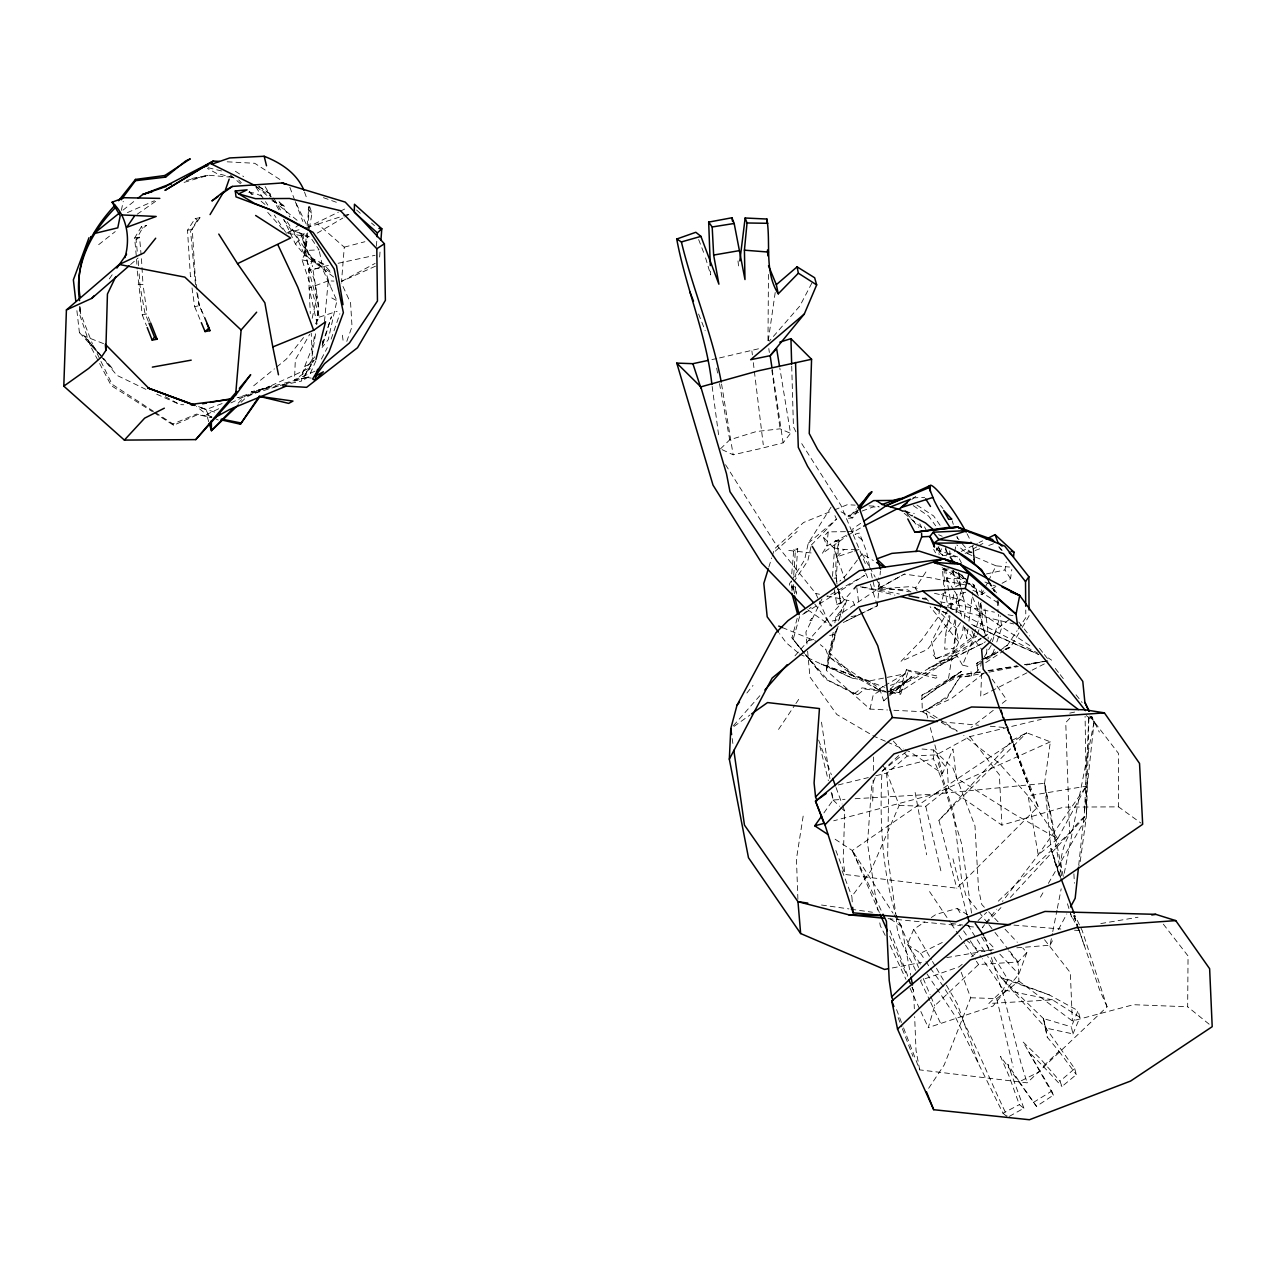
<?xml version="1.0" encoding="UTF-8"?>
<svg xmlns="http://www.w3.org/2000/svg" width="1276" height="1276" viewBox="0 0 1276 1276"><rect width="100%" height="100%" fill="white"/><g stroke="black" fill="none" stroke-linecap="round" stroke-linejoin="round"><path stroke-width="0.75" stroke-dasharray="5 3.75" d="M79.543 306.384L79.495 314.04L90.325 345.828L111.283 385.655L152.434 411.622M767.992 340.692L768.455 273.654M1209.138 1024.197L1187.669 1006.796L1188.052 955.963L1162.899 923.585M793.544 584.615L793.832 592.255M793.72 575.221L795.347 551.184L797.739 548.76L795.57 577.103M971.53 913.074L961.897 844.568L943.187 783.049L933.362 758.678L933.522 749.985L920.251 748.852M934.447 718.563L922.309 711.705L921.894 695.245L958.244 676.711L971.467 675.881L977.847 670.809L976.81 663.376L979.729 660.936M872.72 801.121L873.151 780.019M873.342 770.417L873.613 756.987M898.671 755.583L882.003 771.31C879.531 818.729 881.636 868.238 895.545 913.68M1088.907 717.08L1086.61 815.013L1079.687 865.351M791.981 590.932L791.519 581.457M791.742 573.817L793.784 549.557L797.739 548.76M308.999 206.712L308.314 228.388L304.565 255.025L295.426 244.003L283.926 219.663M842.75 805.81L844.76 811.297L843.181 859.657L844.983 874.459L956.809 888.208L1038.154 806.607L1005.36 722.583M955.74 620.471L954.687 648.24L944.687 649.181L945.309 636.245L949.121 615.351M956.043 612.544L956.713 594.696L954.703 591.474M315.06 371.188L294.501 380.009L295.314 359.912L309.701 334.248M981.643 673.521L980.686 696.505L1030.322 671.08M1084.552 810.882L1088.795 717.064M986.874 649.085L986.364 658.799L993.095 652.802L994.323 649.181M843.292 622.481L877.409 605.733L877.697 600.916M316.209 324.216L319.175 308.601L308.808 270.416L302.284 230.27M376.404 246.268L376.962 238.644M379.642 257.034L380.216 249.49M375.479 266.19L341.537 281.422L344.281 247.161L317.884 224.113L309.605 226.809M860.742 613.9L877.409 605.733L879.403 582.59M880.073 574.87L880.392 571.01M845.446 531.677L828.172 531.869L826.944 546.016L822.207 553.561L846.945 535.984M283.623 219.631L296.766 237.448L304.565 255.025L306.479 233.604M307.165 225.916L308.888 206.664M1061.536 875.687C1057.788 852.575 1068.076 829.145 1086.61 815.013L1086.227 786.191L1028.089 795.873L998.853 762.984L963.731 735.439M315.571 333.802L310.004 368.955L294.501 380.009M316.464 324.248L318.426 303.225L313.784 278.375L304.406 254.642L302.045 259.905L311.28 287.802L319.287 317.15L314.486 325.699M322.732 340.883L322.19 346.705L331.393 316.719L322.19 344.52M324.503 321.52L328.235 280.832L333.945 281.087M282.235 385.177L301.63 381.046C302.221 364.457 314.359 350.9 314.359 333.977M838.97 540.179L836.195 577.964L832.351 578.395L835.126 540.944L838.97 540.179C836.147 554.996 834.233 571.169 837.439 586.131M1078.714 865.256L1094.138 721.562L1091.618 716.33L1099.338 732.121M980.526 603.739L978.852 618.653L975.199 631.237M963.364 625.687L962.184 635.033L953.347 653.184L935.643 658.783L931.528 641.637L948.499 609.067M964.289 618.206L965.709 606.977L960.987 587.901L951.944 570.643M967.99 628.893L966.761 638.542L964.146 627.106M968.978 621.157L972.663 592.208M1002.043 583.307L1010.56 578.682L1011.804 569.527M981.451 661.239L980.797 665.913L977.847 670.809L976.81 663.376L997.034 651.111M1060.515 878.143L1050.961 848.652L1044.565 783.32L1050.339 741.819L1026.686 732.759L1012.41 740.208L938.913 820.356L956.809 888.208M768.248 340.74L775.218 292.411M803.162 816.098L796.447 858.908L797.915 899.74M1010.56 578.682L1004.978 569.925L1006.238 562.11M950.03 616.053L949.025 621.843L927.461 649.468L901.015 661.367L921.511 640.281L938.131 617.153L939.933 609.513M951.354 608.333L954.336 590.979M833.18 632.338L826.481 670.49L869.993 709.089L887.442 709.966M834.839 622.8L835.844 617.074L841.745 609.593L846.77 600.103L841.219 616.962M304.565 255.025L307.947 236.044M309.286 228.548L311.966 213.555L309.653 206.505M950.492 607.743L951.194 603.947L949.073 592.255M1016.828 947.813L1050.068 945.213L1052.381 933.538M1052.764 931.608L1056.975 910.203M1057.357 908.257L1061.185 888.814M1064.248 873.247L1094.138 721.562L1090.422 716.873M954.911 619.769L954.129 623.454L945.309 636.245M956.442 612.368L960.7 592.048M121.348 210.381L123.246 201.337M954.655 551.774L955.836 546.096M312.173 318.298L317.118 295.203L312.253 265.456M965.868 581.154L973.285 587.311L973.811 584.839L970.573 582.558M831.059 507.13L808.234 543.257L804.582 559.989L792.38 579.24M287.228 221.737L309.781 256.093L321.871 267.418L336.912 300.737L328.251 339.655L322.126 347.455M810.93 546.814L807.804 560.834L793.943 581.617M869.993 709.089L873.278 694.75L880.233 690.779L828.268 656.311L825.636 649.005L820.308 644.651M940.38 607.599L943.969 592.319M836.976 628.621L826.481 670.49L828.268 656.311L836.354 628.286M839.369 619.115L841.745 609.593L838.507 620.806M834.281 589.608L836.833 604.569L840.661 603.596L840.964 602.447L838.396 589.273M804.295 653.28L791.949 637.761L797.452 617.345M799.589 616.595L793.146 639.499L804.47 653.121M974.673 633.04L971.53 643.822L962.471 665.147L971.578 667.252M1026.909 952.438L1018.806 974.21L992.935 1006.11L928.29 1027.595L934.734 1005.711L978.58 964.528L1018.088 961.96L1026.909 952.438L1022.81 948.084M992.409 641.668L998.853 620.248L998.342 614.378M768.854 567.054L771.661 557.979M772.219 556.161L774.468 548.903L803.561 522.506L832.67 510.655M835.844 617.074L877.553 589.097L879.244 583.786L878.335 577.916M906.359 669.788L899.086 692.485L900.681 694.128L908.321 670.985L906.359 669.788L938.466 676.248L935.802 678.21L908.321 670.985M838.125 626.341L828.268 656.311L853.788 676.184L880.233 690.779M963.635 592.415L961.211 599.752L946.632 605.893M331.138 339.113L339.879 313.705M996.811 641.924L1001.788 627.441L1000.193 615.893M346.785 341.362L352.016 326.608L350.581 302.954L341.33 282.905M977.272 634.475L982.44 620.008L981.403 604.649M961.195 972.248L970.685 997.768L944.208 1064.918L928.497 1088.54M875.192 777.483L871.572 786.558L867.505 843.356L877.537 910.091M920.475 964.098L907.427 944.559L913.68 929.327L924.877 921.83M1049.351 994.929L1001.261 977.863L1043.401 1018.535L1045.586 1028.009L1072.972 1033.927L1071.346 1026.845L1078.013 1010.672L1049.351 994.929L1007.785 979.298L1001.261 977.863L987.656 956.378M1072.972 1033.927L1079.911 1017.339L1078.013 1010.672M905.051 749.746L910.41 752.058L942.47 773.639L952.965 748.98L956.362 777.929L1013.208 813.546L1057.708 838.683L1086.227 786.191L1038.233 854.888L1002.489 901.43M799.558 654.03L821.122 664.014L869.339 680.953L879.595 688.641L883.71 700.859L885.161 697.494M1033.56 721.1L969.872 736.603L936.297 754.898L907.252 756.094L887.075 772.985L899.149 805.443L870.822 870.934L851.858 896.39L852.256 901.861M315.89 360.853L308.792 376.787L301.63 381.046M821.967 598.954L805.906 632.035L807.134 645.704M972.902 590.278L981.563 594.425L984.131 589.384M984.976 587.694L987.544 582.654M988.39 580.979L996.077 565.858L1009.523 567.054M321.377 359.082L327.342 347.646M811.871 283.049L799.845 305.985L769.253 341.202M1050.068 945.213L1053.801 938.259M1058.442 929.566L1066.8 913.919M137.234 251.197L136.085 239.713L142.29 228.468L146.612 225.453L141.62 226.331L134.65 238.006L136.404 257.337M1040.418 897.156L1044.39 890.281M1048.378 883.391L1087.184 816.289M311.232 378.127L303.832 376.93L313.944 360.055M989.107 642.865L997.561 628.51L1010.927 618.158M1005.073 649.612L1010.48 647.283L1021.247 629.1M1022.22 627.441L1029.078 615.861L1029.046 611.954M984.099 657.284L991.34 645.225M195.499 284.755L190.587 231.307L197.381 220.046L199.965 217.702L195.1 218.547L187.508 230.222L190.443 276.701L195.196 276.35L197.126 290.019M303.832 376.93L314.151 360.151M791.359 580.851L789.318 584.057L790.338 587.757M199.965 217.702L190.587 231.307M925.913 571.951L915.211 588.252L918.927 592.861M999.491 650.792L1007.29 645.401L1017.1 630.695M1018.184 629.068L1025.808 617.616L1025.745 610.04M778.535 729.425L794.82 705.134M795.905 703.507L800.259 697.031M960.525 622.624L956.506 628.637L948.275 679.948L921.416 699.423L961.546 671.32L921.894 695.245M857.982 509.858L852.464 517.944L845.366 518.487M109.321 278.886L112.559 274.244M823.913 812.892L833.084 799.988L831.633 790.259M858.142 510.256L852.464 517.944L839.752 511.102M857.376 560.005L845.494 575.747L839.815 581.106M858.557 558.425L862.129 553.704L873.342 560.563M984.609 924.701L982.233 927.812L984.897 924.925M985.806 923.154L996.524 909.198M722.056 449.63L733.158 454.798L759.762 448.753L783.129 442.836L790.53 433.314L779.795 367.935M302.524 372.401L314.773 356.801M303.529 337.566L286.303 359.178L275.919 367.647M746.859 693.043L753 685.451M956.41 654.54L928.545 668.193L952.63 659.118L956.41 654.54L962.471 665.147M295.426 244.003L305.969 231.227M733.397 725.725L760.927 694.479M794.996 655.784L852.671 590.325M850.167 515.871L856.515 508.805M986.236 923.473L1000.958 907.571M1010.337 897.443L1086.61 815.013L1085.094 716.251M948.722 590.31L946.617 578.618L955.963 568.729M1069.814 718.276L1065.747 722.551L1069.607 832.797L996.636 902.754M890.058 689.566L905.083 673.792L869.339 680.953L852.288 678.178L821.122 664.014L884.81 687.285M846.148 535.442L826.944 546.016L823.227 537.021L828.172 531.869M238.118 403.232L244.769 396.31L270.049 386.181L238.452 397.538M811.313 545.059L836.498 519.173L833.387 512.282M902.323 689.152L899.086 692.485L889.276 692.437M854.25 551.041L859.498 549.286L844.058 549.446L836.753 556.878L845.462 580.692M938.913 820.356L1026.686 732.759L934.303 794.15L852.272 850.518L832.702 837.63M90.325 345.828L92.398 343.786L80.34 312.764L80.244 306.846M720.462 448.897L729.744 439.805L756.317 431.543L780.083 428.816L790.53 433.314M890.345 688.928L895.88 690.571L911.766 676.424L895.88 690.571L889.532 694.272M241.068 402.307L246.699 396.9L308.776 368.397M978.038 920.602L986.619 912.356M938.977 546.862L936.217 549.493L939.248 554.597M1009.364 1116.341L1023.878 1108.222L1019.317 1104.649L1009.348 1076.8L1000.496 1056.337L1036.463 1106.34L1053.37 1095.175L1028.536 1051.647L1043.21 1066.305L1059 1051.28L1047.261 1037.213L1043.401 1018.535L1071.346 1026.845M903.567 1027.866L919.693 1069.878L1027.148 1082.83L1107.074 1006.796L1082.287 930.81L1074.87 915.37M775.25 551.2L797.149 531.454M981.26 602.798L980.191 603.771L982.137 613.868M130.567 264.563L138.031 258.055M802.764 614.506L811.137 607.216M883.71 700.859L888.144 696.999M889.611 695.707L911.766 676.424L889.436 694.016M1074.711 1068.618L1076.306 1074.615L1061.967 1086.514L1059.973 1081.203L1074.711 1068.618L1046.176 1028.504L1001.261 977.863M808.234 543.257L836.498 519.173M253.685 385.783L274.436 368.844M299.764 223.986L292.076 230.19L286.223 233.093L274.292 215.006M882.003 771.31L908.321 750.033M962.216 964.305L959.153 966.793L920.538 980.335M971.371 956.888L979.011 950.7L994.148 950.014M122.99 210.157L135.192 200.412M817.9 670.107L805.539 654.7L825.237 679.023L854.346 693.681L857.616 694.766L864.761 689.008L900.681 694.128M899.149 805.443L925.754 806.288L948.467 788.121L947.414 769.141L936.297 754.898M98.667 244.657L115.239 231.578M970.685 997.768L996.684 998.598L1018.918 981.116L1018.057 962.886L1008.582 950.923M993.254 710.349L971.004 727.511M1002.25 703.347L1006.748 699.854L992.234 679.215M854.346 693.681L861.986 687.876L899.086 692.485L981.451 638.494M953.347 653.184L976.618 636.293L974.003 635.895L953.874 651.191L935.643 658.783M911.766 499.474L916.343 495.997M136.085 239.713L139.531 237.208L141.11 254.785M976.762 665.737L983.158 661.112M983.637 673.457L951.29 698.674L922.309 711.705L889.372 710.062M848.492 534.883L863.692 526.127M733.971 726.427L749.953 715.054M137.17 214.24L156.581 200.651M860.726 523.32L852.751 528.838L853.118 531.598L847.886 534.469M986.986 659.421L997.928 651.876M931.289 917.556L936.09 914.334L957.303 908.432L968.037 915.052M985.71 662.659L1003.749 650.744M1005.376 649.659L1010.48 647.283M983.094 637.426L988.039 634.188A39.125 2.648 80.5 0 0 984.466 606.148M961.546 671.32L948.275 679.948L960.94 675.004L980.239 671.846M927.748 718.053L925.722 710.381L946.967 696.664L959.759 677.747L987.114 672.516M804.438 613.453L864.57 575.428L826.976 596.594M1033.464 1102.4L1051.743 1091.076L1022.985 1041.902L1040.658 1059.048L1059.973 1081.203M857.584 510.352L847.966 516.19L873.231 506.955L879.116 507.066M317.214 233.141L342.861 218.052M344.584 217.048L351.41 213.028M882.992 686.648L879.595 688.641L885.767 691.672M884.683 685.659L905.083 673.792M887.314 692.437L981.212 638.128M982.919 637.139L988.039 634.188L988.214 638.909M965.135 553.433L976.858 546.83M978.533 545.889L985.247 542.109M911.048 592.064L907.73 589.847L877.553 589.097L904.349 574.088L930.395 577.741L966.044 585.078M1003.877 647.315L1007.29 645.401M876.118 578.778L880.775 587.135L904.349 574.088M941.608 594.504L946.824 591.633M955.501 586.848L964.193 582.063M922.309 711.705L946.904 698.179L960.94 675.004L981.148 672.069M981.563 594.425L984.976 592.574M991.803 588.874L995.216 587.008M341.537 281.422L375.144 263.398M926.982 973.875L954.145 1014.58L1003.016 1113.246L1019.317 1104.649M890.823 690.619L985.407 641.796M836.833 604.569L840.964 602.447L837.822 587.949M1032.093 670.171L1048.059 661.989M1023.878 1108.222L1007.801 1064.216L1019.333 1081.745L1039.717 1071.569M961.243 551.423L977.272 543.48M979.043 542.603L982.6 540.833M907.427 944.559L920.586 953.252L943.538 941.863M306.304 227.878L338.411 212.119M340.182 211.242L347.327 207.749M859.067 614.713L845.286 621.476M962.614 653.2L985.519 642.179M218.722 408.751L206.568 414.556L196.408 406.31M230.876 402.945L244.769 396.31L284.309 384.251M304.804 366.419L312.636 362.687L311.232 333.211M981.659 659.676L997.864 652.355M1005.057 649.117L1008.662 647.49M1050.339 741.819L934.303 794.15L833.722 820.787M154.061 412.674L173.584 425.275L197.844 414.588L211.385 417.651M127.409 212.629L154.412 200.763M983.461 658.894L997.864 652.706M155.194 412.435L172.898 423.935L196.568 414.078L211.816 417.14M834.488 509.906L847.232 504.722L855.159 505.136M328.235 280.832L309.095 288.009L310.307 313.561M222.104 403.567L205.867 409.612L198.418 406.821M979.745 548.792L967.096 553.449L963.284 552.875M988.772 545.474L995.998 542.81M890.393 685.387L907.156 679.693M852.496 551.615L836.753 556.878L833.691 547.93L823.227 537.021M319.287 317.15L337.119 311.312M317.884 224.113L341.553 216.473M343.372 215.883L350.661 213.523M719.536 357.934L759.332 348.603M286.191 383.677L308.792 376.787L281.916 383.789M184.095 182.372L208.546 175.227L234.991 177.508M948.467 788.121L1001.915 825.141L1063.865 807.118L1118.542 806.863L1141.063 823.148M328.411 265.392L308.808 270.416L309.095 288.009L317.134 323.976M965.709 592.239L956.713 594.696L961.96 617.568M1018.918 981.116L1072.366 1020.96L1133.471 1004.706L1187.669 1006.796M344.281 247.161L364.888 241.722M280.002 384.283L251.213 391.796L280.305 385.591M286.223 233.093L298.999 229.776M883.088 765.967L886.262 770.433L933.362 758.678M808.825 640.632L816.401 638.782M829.655 635.544L835.333 634.14M838.3 784.931L868.318 777.578M875.815 775.744L887.075 772.985M186.296 180.49L208.546 175.227L188.736 179.087M725.534 464.719L774.42 542.172L815.763 593.468L828.443 621.89L839.752 619.307M851.044 616.723L858.588 615.016M1100.805 923.569L1138.017 917.237M1037.372 720.254L1041.184 719.425M1069.751 713.14L1077.375 711.466M338.124 263.287L375.016 255.312M711.928 359.577L717.638 358.349M986.396 573.945L1004.978 569.925M137.282 271.022L142.242 314.917L147.075 313.864L150.664 322.924M192.022 287.929L194.638 306.639L199.343 305.65L203.857 316.384M989.075 672.149L1018.376 666.535M1026.207 665.035L1047.692 660.92M892.307 967.958L921.447 962.423M946.696 957.622L993.35 949.631M237.113 397.665L244.769 396.31M950.556 556.24L958.435 557.197L936.217 549.493L942.677 555.267L952.008 553.625M988.581 670.953L1017.227 666.056M1024.867 664.748L1047.787 660.824L1024.596 664.589M952.63 659.118L938.897 661.367L931.879 653.424M987.943 670.586L1016.876 665.849M134.65 238.006L139.531 237.208M187.508 230.222L192.277 229.473L195.196 276.35M791.343 587.167L795.283 586.721L796.559 594.09M1063.291 876.373L1044.565 783.32L934.303 794.15L854.92 798.728M138.095 284.739L142.992 284.341L147.075 313.864M943.746 585.11L942.454 569.399L949.089 568.889M877.553 589.097L910.809 586.577L918.098 588.635M831.202 792.252L833.084 799.988L844.999 799.302M1079.911 1017.339L1052.54 999.858L988.836 1003.494L1003.255 989.793L1007.785 979.298L993.143 955.628M912.898 497.927L924.701 497.321M309.334 250.287L319.064 249.841L310.371 237.176L292.076 230.19L302.061 233.763M945.675 568.745L946.617 578.618L965.932 578.379M847.36 531.645L853.118 531.598M156.693 394.188L179.964 404.62L183.712 404.747M227.208 161.813L254.706 163.28L280.959 180.171M869.02 505.87L878.925 506.397M811.137 552.939L787.946 550.355M1013.942 925.116L1060.819 929.024M1074.472 930.156L1082.287 930.81M248.756 192.517L254.642 193.043L261.564 196.121M941.321 721.865L978.517 725.199M990.256 726.251L1007.865 727.83M888.064 918.64L960.653 925.706M968.5 926.472L978.309 927.429M936.377 547.93L942.677 555.267L948.594 556.001M821.505 905.019L848.939 908.911M850.901 909.198L872.465 912.244M950.859 923.361L962.63 925.036M964.592 925.307L972.424 926.424M833.691 547.93L844.058 549.446M880.775 587.135L909.054 591.793M288.073 233.412L308.521 236.857M302.045 259.905L322.908 263.622L332.127 273.271M942.454 569.399L953.14 571.409M862.432 586.976L899.325 594.01M940.109 601.778L994.482 612.161M1008.072 614.745L1013.91 615.861M1052.54 999.858L1003.255 989.793L982.313 958.691M905.051 511.501L914.302 513.43M815.763 593.468L819.511 594.265M826.976 595.876L853.118 601.49L855.159 606.563M233.779 177.587L216.681 173.44L207.43 168.448M860.439 586.785L894.907 595.142M950.46 608.62L1013.654 623.932M208.195 167.714L221.609 170.984M934.479 593.292L961.211 599.752L1031.885 646.996M214.591 412.116L198.928 406.932M323.402 197.652L338.379 202.996M835.126 540.944L838.125 542.029M984.913 582.047L995.902 586.274M103.547 343.627L84.248 336.066L79.399 332.558L76.496 307.165M841.155 671.128L853.788 676.184L825.636 649.005M782.411 627.585L816.305 641.381M198.593 406.613L205.867 409.612L209.758 417.571M996.077 565.858L967.096 553.449L956.872 544.98M885.369 741.228L874.634 736.587L836.865 714.528L809.941 676.982L807.309 647.666M887.155 742.01L903.248 748.964M938.642 534.74L942.167 536.287M934.207 607.535L948.387 614.538M973.732 625.75L1038.919 654.572L970.653 623.98M271.932 200.731L285.76 206.887L277.61 201.241M934.67 607.902L947.255 613.533M145.942 389.387L116.882 375.335L84.248 336.066L102.495 357.105M211.912 417.061L206.568 414.556L208.738 421.734M213.698 417.906L219.041 420.394M832.096 668.48L852.288 678.178M333.674 277.051L304.406 254.642L322.908 263.622L330.293 285.824M857.616 694.766L827.789 680.044L805.73 654.636M948.818 607.376L1037.42 652.897M912.563 516.094L906.072 512.665L918.704 527.355M165.274 396.661L179.964 404.62M331.76 297.93L336.912 300.737M941.385 722.487L957 731.292M942.071 567.581L999.236 603.596M235.406 171.287L243.652 176.598M258.502 186.152L271.708 194.654M916.95 505.105L933.633 515.951L941.13 526.813M153.583 411.398L112.065 384.251L92.398 343.786M890.265 918.975L901.574 926.328L910.681 975.215M925.722 710.381L937.318 717.973M938.977 719.058L957.223 730.989M259.188 186.886L273.654 196.36M903.567 510.623L911.622 515.919M195.1 218.547L197.381 220.046M904.764 510.24L912.5 515.408M1048.314 657.969L1051.599 660.17M304.406 254.642L332.095 273.511M913.249 505.615L928.721 516.19L935.659 525.808M254.785 185.419L271.086 196.711M807.724 609.753L831.505 626.341M955.947 572.27L968.947 581.409M862.305 540.115L855.111 534.181L859.258 533.081L860.295 535.346L866.563 551.631L869.578 566.432M1086.275 715.565L1094.138 721.562M261.117 201.273L267.115 206.17M904.158 513.223L921.814 527.785M256.301 186.663L271.453 199.152M272.968 200.412L298.728 221.641M952.534 570.053L964.385 579.91M966.107 939.87L979.011 950.7M798.09 652.77L786.271 642.801L779.54 633.63M1003.016 1113.246L1007.753 1117.25M230.27 174.908L240.494 183.776M249.251 191.352L253.621 195.148M356.546 209.998L361.028 213.905M371.476 223.013L374.474 225.613M933.522 749.985L952.997 768.152L974.992 826.003L978.533 888.941L981.834 904.572L987.289 910.378M924.972 597.646L929.151 601.682M934.734 607.057L937.525 609.737M833.084 799.988L839.576 806.273M840.868 807.517L844.76 811.297M935.148 607.743L956.506 628.637L958.611 641.94L930.092 606.658M959.839 573.753L967.91 581.888M969.25 583.244L973.285 587.311M793.784 549.557L795.347 551.184M983.525 936.935L994.387 948.403M999.81 954.129L1018.806 974.21M988.661 911.83L998.231 921.99M1005.057 929.231L1017.355 942.294M1043.21 1066.305L1061.967 1086.514M893.328 741.069L903.456 751.995M904.716 753.366L907.252 756.094M79.399 332.558L112.91 369.131L103.787 358.604M998.853 546.638L1002.761 550.977M238.692 179.916L241.339 182.867M249.251 191.735L251.898 194.686M267.737 212.406L284.899 231.61M308.202 209.312L311.966 213.555M814.71 603.979L831.888 625.862M828.443 621.89L830.772 624.666M940.492 505.471L942.964 508.486M998.996 547.308L1001.469 550.339M791.949 637.761L804.311 653.168M1018.774 622.05L1029.748 635.974M1039.493 648.352L1043.146 652.993M1044.358 654.54L1048.011 659.182M1055.332 668.465L1058.984 673.106M1060.197 674.653L1063.849 679.295M1076.035 694.766L1082.128 702.502M964.512 627.409L981.403 648.99M1044.534 939.71L1070.325 972.647L1072.366 1020.96M987.672 923.138L965.773 895.178L961.402 877.952L953.794 813.881L937.477 760.608M988.884 924.685L993.749 930.906M994.977 932.453L1008.359 949.535M1009.571 951.098L1018.088 961.96M969.872 736.603L999.363 774.771L1001.915 825.141M1089.768 716.011L1118.462 753.398L1118.542 806.863M1059 1051.28L1076.306 1074.615M279.045 201.56L289.907 217M1019.333 1081.745L1036.463 1106.34M963.587 930.874L969.09 939.056M970.191 940.683L981.212 957.064M929.55 891.589L950.253 922.388M951.338 924.015L957.877 933.729M958.978 935.356L964.417 943.458M965.517 945.069L975.311 959.664M976.411 961.291L978.58 964.528M989.187 581.76L996.492 592.814M255.854 187.062L267.785 205.149M961.737 574.694L964.879 579.495M920.586 953.252L924.893 959.903M925.977 961.562L929.215 966.554M930.284 968.213C964.576 1012.586 982.616 1065.651 1006.971 1115.495M879.355 912.484L852.272 850.518L892.993 913.137M894.061 914.796L901.574 926.328M801.727 443.633L840.98 505.424L865.367 563.785M957.303 908.432L961.498 915.052M967.782 924.972L986.619 954.719M946.617 578.618L953.682 589.863M981.643 937.031L992.09 953.938M988.709 582.063L994.61 591.777M988.453 581.362L994.514 591.554M837.63 588.874L843.723 599.066M265.137 186.615L270.959 196.408M271.916 198.035L279.683 211.082M913.68 929.327L931.512 959.775M932.501 961.466L935.483 966.538M936.472 968.229L945.388 983.461M946.377 985.152L957.271 1003.765L978.708 1064.28M273.638 198.035L281.406 211.577M862.129 553.704L868.653 565.412M869.578 567.07L875.177 577.103M933.665 549.446L935.547 552.843M945.277 548.712L948.802 555.251M938.163 546.766L942.677 555.267M919.773 523.782L921.607 527.243M959.313 558.888L962.806 565.619M938.514 547.452L941.257 552.731L941.257 548.76M924.494 526.828L928.099 533.799M172.898 423.935L173.584 425.275M885.225 935.404L880.28 925.69L879.244 919.837M1038.154 806.607L1031.311 792.875L1003.973 719.042L1031.311 792.875L1004.802 722.95M795.921 431.814L793.433 426.758L791.71 366.053M296.319 203.793L307.452 226.618M852.272 850.518L882.147 912.436M1000.113 709.966L1004.515 720.828M915.546 970.382C908.065 953.379 895.943 938.658 896.534 919.167M920.586 981.021L929.805 1000.559M930.651 1002.33L940.731 1023.623M896.31 915.339L918.608 967.559M890.169 945.293L905.912 979.282M910.059 988.23L919.996 1009.699M920.825 1011.485L928.29 1027.595M1107.074 1006.796L1099.258 988.948L1077.965 927.046M889.707 936.169L907.22 976.268M912.005 987.209L913.6 990.846L914.334 1008.726M865.686 573.131L868.063 578.618M923.218 978.469L930.124 994.817M930.89 996.62L934.734 1005.711M196.855 292.427L198.897 303.943L203.953 315.954M194.638 306.639L200.603 320.898M972.551 596.993L978.421 611.108L985.614 635.655M978.277 595.621L973.811 584.839L976.826 592.176M971.945 630.87L974.003 635.895M999.682 709.265L1012.41 740.208L1015.17 750.719M1051.743 1091.076L1053.37 1095.175M148.319 321.472L144.874 312.795L140.041 285.888L138.909 270.432M698.594 314.024L705.134 330.564M142.242 314.917L146.501 325.715M889.994 930.427L907.874 976.204M912.165 987.193L913.6 990.846L912.866 986.938M698.642 239.569L703.602 252.345M896.565 1009.603L902.866 1026.048M842.064 870.758L851.858 896.39M898.129 1017.61L901.669 1026.861M902.371 1028.727L912.978 1056.496M1002.011 715.581L1004.1 721.1M835.876 850.486L844.983 874.459M289.843 187.269L294.628 199.869M295.314 201.672L302.843 221.498M1054.486 861.236L1059.814 875.368M1000.926 709.217L1012.41 740.208M818.618 740.032L831.362 774.755M836.051 787.547L842.08 803.992M1003.303 717.176L1000.623 709.759L1003.303 717.271M304.501 192.038L307.117 199.295M1073.882 915.69L1077.231 925.084M1077.901 926.95L1079.911 932.597L1070.341 913.281M1074.073 915.977L1077.311 925.212M1074.089 916.2L1084.472 945.899M1060.611 876.628L1050.961 848.652L1059.511 877.17M1074.121 915.801L1078.619 928.864M870.439 584.089L877.409 605.733M984.689 936.807L988.948 950.03M991.372 957.59L1003.542 995.392L1021.167 1063.769L1027.148 1082.83M952.215 520.831L953.316 524.34M966.921 914.557L952.789 858.094M141.62 226.331L142.29 228.468M1067.486 903.775L1069.766 911.383M705.58 257.896L710.668 274.946L710.525 271.198M1043.401 1018.535L1046.176 1028.504M930.284 727.639L934.351 742.967M934.861 744.881L942.47 773.639M198.897 303.943L199.343 305.65L197.413 291.965M791.806 584.807L793.64 592.287M819.846 745.934L828.363 780.673M1070.564 913.313L1071.473 917.077L1070.692 913.201M996.684 998.598L1013.144 1067.071M874.235 586.529L870.79 571.887M925.754 806.288L941.417 873.103M794.645 593.818L793.481 588.38L795.283 586.721L796.272 594.472M319.447 251.707L322.589 266.652M944.479 588.794L948.132 607.216M836.928 581.728L836.195 577.964L836.833 581.633M919.693 1069.878L916.024 1050.435L914.653 1016.669M915.147 792.444L926.615 854.76M1045.586 1028.009L1047.261 1037.213M716.681 368.126L717.734 373.932M719.505 383.613L729.744 439.805M1044.565 783.32L1060.643 871.923M838.109 588.954L840.661 603.596M721.562 384.012L733.158 454.798M772.187 369.243L783.129 442.836M821.489 722.184L829.894 778.583M732.169 738.533L733.014 744.434M896.246 917.205L887.681 856.084L888.543 796.001L886.262 770.433M768.806 348.539L769.348 352.463M771.836 370.088L780.083 428.816M998.087 600.486L999.14 608.189M712.152 386.421L718.898 437.19M958.483 572.398L960.445 587.295M342.399 335.237L343.404 342.941M957.191 536.67L957.431 538.52M856.85 587.773L858.955 605.015M751.899 350.948L752.377 354.856M753.318 362.671L763.271 444.766M971.02 671.67L971.467 675.881M974.609 564.327L972.647 546.256L973.859 552.061A40.178 5.87 57.2 0 1 961.163 542.46M738.006 260.926L738.82 268.646M997.162 600.661L998.183 612.416M945.819 547.085L946.457 554.853M959.217 573.371L960.254 586.45M138.207 260.767L138.765 268.502M949.743 550.929L950.03 554.9M974.338 560.451L973.54 548.855L974.019 560.531M953.443 570.5L954.544 587.183M141.461 258.693L142.992 284.341M136.58 259.267L137.154 269.061M1073.898 873.805L1074.392 883.215M973.7 550.45L974.178 564.391M80.26 306.942L80.34 312.764M944.16 568.107L944.368 586.689M958.978 539.716A40.178 5.87 57.2 0 1 956.697 536.749M967.033 533.767A40.178 5.87 57.2 0 1 971.754 543.672M984.498 632.609A39.125 2.648 80.5 0 1 978.245 601.076M977.129 593.994A39.125 2.648 80.5 0 1 976.028 586.274M981.579 589.799A39.125 2.648 80.5 0 1 983.014 597.535M312.556 259.028L308.808 270.416L321.871 267.418L309.781 256.093L301.04 234.337L305.251 247.783L312.556 259.028M811.759 618.493L809.893 620.726L813.45 619.961L811.759 618.493M1057.708 838.683L1038.233 854.888L1028.089 795.873L1057.708 838.683"/><path stroke-width="1.5" d="M124.92 257.624C130.503 238.756 127.201 216.218 112.113 202.214L124.011 197.716L159.819 198.386M79.575 300.642C73.928 264.929 91.075 232.567 115.271 207.733M221.051 419.836L240.414 424.206L259.251 396.342L292.97 401.079L288.679 403.391L259.251 396.342M239.314 388.382L250.686 374.681L235.613 395.129L195.754 439.614L124.378 440.092L63.8 386.149L88.682 368.413L101.57 356.865L105.844 350.453L107.439 294.022L115.765 276.685M779.78 342.159L790.945 338.65L811.568 359.274L809.239 433.521L817.629 449.391L858.541 505.838L880.568 569.08M63.8 386.149L66.416 309.924L119.242 264.483L143.997 252.855L155.704 238.213M135.431 180.698L135.495 179.422L164.843 175.514L190.268 158.846L185.738 160.936L165.609 177.125L135.431 180.698L121.204 199.79M888.431 968.691L884.539 969.441L800.642 933.538L748.486 857.743L729.33 759.156L730.765 728.692L737.018 705.197L775.872 632.864L788.058 620.599L859.466 570.643L943.682 558.824L960.477 564.295L1019.699 595.445L1082.782 681.384L1084.887 702.422L1089.05 711.21M377.09 236.73L377.377 232.934L381.795 228.755L354.457 204.24L354.297 212.342L377.377 232.934M380.934 240.063L381.795 228.755L378.908 228.388M235.613 395.129L241.116 329.99L256.667 312.189M710.301 265.583L708.674 222.104L731.945 217.765L734.178 223.475L744.977 279.54L744.418 250.176L747.034 222.981L745.152 218.005L766.892 219.041C771.007 243.7 764.021 271.613 778.264 293.815L798.361 273.192L797.085 266.844L776.334 284.692L778.264 293.815M986.173 539.078L995.073 534.66L1014.005 552.173L1013.559 556.719L1009.268 552.747M235.278 191.001L238.692 193.872L247.081 189.821L235.278 191.001L236.012 196.855L269.826 209.535L309.398 230.653L334.184 269.029L343.372 312.684L329.128 351.57L312.636 378.988L314.869 380.296L317.612 369.306M1078.507 867.202L1075.174 898.272L1070.516 906.965M745.152 218.005L739.825 260.894M1002.027 586.928L1019.699 595.445L1016.047 614.187L1017.482 624.857L1085.477 710.636M1017.482 624.857L965.262 588.475L968.883 573.753L960.477 564.295L919.087 551.072L891.86 553.385L876.66 558.936L885.002 566.767M315.954 359.353L325.571 321.807L313.641 330.309L272.809 346.944L278.471 374.777M768.296 568.873L763.814 583.387L767.195 616.834L778.424 632.114M930.395 491.515L930.06 485.598L886.246 505.631L863.916 521.102M229.186 179.166L225.23 190.459L232.328 186.424L282.235 182.962L345.238 202.102L384.395 243.748L385.384 300.323L357.519 347.726L306.607 387.33L282.762 385.91M114.952 205.261C91.904 230.079 74.008 261.979 80.101 296.973M89.001 237.719L73.37 279.843L75.826 301.311M916.056 551.631L921.719 536.797L921.591 533.464M804.295 314.04L750.671 359.704L770.162 355.685L804.295 314.04L816.672 284.899L814.646 277.753L797.085 266.844M729.33 759.156L772.171 678.019L859.035 606.898L922.612 591.027L965.262 588.475M210.061 214.591L223.97 191.4L211.896 200.954L218.18 196.472M859.083 508.231L869.004 493.684L871.779 491.85L859.274 508.725M134.363 216.234L126.707 227.351L156.198 216.457L121.954 214.942M1025.713 606.244L1025.521 581.585L1028.871 576.752L1004.786 546.176L957.702 527.148L946.234 527.658L914.844 532.251L907.778 518.917M116.882 268.072L126.579 254.147M240.414 424.206L259.618 396.995M827.805 834.408L814.758 825.811L821.632 816.13M970.127 532.634L967.495 530.593L933.171 532.22L929.917 536.462L921.719 536.797M147.203 327.517L152.163 340.118L154.508 337.103L149.005 323.211M118.572 200.699L135.495 179.422M737.018 705.197L739.474 702.167M195.754 439.614L236.794 391.429M764.85 690.013L787.132 664.716M853.995 588.842L856.611 585.859L943.682 558.824L950.748 562.237M857.791 507.385L871.779 491.85M66.416 309.924L91.744 298.377L94.28 295.617M124.378 440.092L144.651 418.145L164.333 408.192M234.13 407.379L211.449 430.698L209.28 423.52M816.975 800.658L815.571 796.974L892.403 717.495L937.413 721.514M824.95 824.79L893.997 753.909L1002.123 720.19L1104.378 712.853L1139.532 763.415L1142.674 824.312L1059.463 881.301L956.155 921.766L853.086 912.818L824.95 824.79L815.508 801.168L890.808 739.729L971.546 706.984L1084.983 709.791L1104.378 712.853M314.869 380.296L323.354 371.826L315.3 376.181L324.535 363.66L349.433 343.005L377.457 301.008L376.803 248.74L340.469 210.684L289.493 198.482L255.471 198.673L238.692 193.872L254.642 203.458L275.233 211.625L313.099 232.36L336.513 265.695L343.005 304.629M893.056 1000.464L891.653 996.811L969.042 921.384L1010.05 924.797M238.245 405.002L211.449 430.698L211.322 420.745M897.538 1029.126L970.286 959.919L1075.987 927.7L1175.754 920.618L1209.632 968.723L1212.2 1026.686L1130.584 1081.059L1029.445 1119.738L933.697 1109.705L897.538 1029.126L891.764 1000.942L966.107 939.87L1044.964 911.447L1155.705 914.334L1175.754 920.618M989.107 642.865L981.659 649.707L983.222 669.198L988.788 676.408L999.475 708.1M201.337 322.668L205.069 331.585L209.025 327.964L204.686 317.66M91.744 298.377L129.067 265.855M216.984 416.008L219.807 413.631M119.928 212.629L93.818 233.652L117.775 227.83L120.215 215.804L112.113 202.214M138.207 198.035L142.721 194.478L167.762 184.892L213.459 161.063L219.344 161.382M907.188 502.935L898.798 509.284L882.274 504.483L876.756 500.878M927.014 487.91L930.06 485.598M988.15 580.165C976.666 561.057 955.517 548.01 933.936 543.113L929.917 536.462L934.447 547.101L933.936 543.113L938.913 539.557L967.495 530.593M826.146 793.592L815.508 801.168L823.897 823.148M221.322 194.239L232.328 186.424M751.548 713.922L767.546 702.566L819.447 708.563L814.088 782.954L815.571 796.974M376.803 248.74L384.395 243.748M209.663 163.089L164.955 190.395L213.459 161.063L209.663 163.089L254.785 185.419M859.179 509.379L873.613 500.607L898.001 500.383M215.325 417.332L229.632 409.5L286.063 386.165M218.77 234.082L237.527 263.654L290.657 237.99L255.631 215.484M863.692 526.127L897.156 508.805M886.246 505.631L929.47 487.464M890.504 506.875L910.474 499.187L901.079 507.561L932.788 497.48M711.896 384.475C706.537 334.695 685.802 288.153 676.727 239.027L695.819 232.28L700.923 236.363L718.898 284.181L713.651 255.056L712.183 226.969L708.674 222.104M204.351 166.773L207.972 165.513M211.577 164.253L229.648 157.953L264.164 156.262C280.736 162.786 296.829 173.105 303.863 190.22M881.875 504.53L899.149 498.645L903.073 498.438M166.662 186.328L142.721 194.478L152.115 191.735M676.727 239.027L681.4 241.93L700.923 236.363M708.116 360.406L692.884 363.692L676.774 363.102L700.811 386.883L758.167 370.853L811.568 359.274M936.409 560.77L943.682 558.824M814.758 825.811L824.248 823.307M167.762 184.892L171.478 184.015M918.56 532.124L914.844 532.251L957.702 527.148L992.329 539.413L994.929 542.3M152.163 340.118L157.107 339.209L150.664 322.924M205.069 331.585L209.87 330.707L209.025 327.964M152.354 367.121L191.209 360.151M202.613 403.774L206.457 403.088M210.285 402.418L233.269 398.335M713.651 255.056L738.66 250.75M1151.781 914.988L1155.705 914.334M712.183 226.969L734.178 223.475M230.844 399.372L191.974 404.269L148.016 388L194.957 405.13L191.209 405.002M914.844 532.251L928.481 530.625M932.373 530.162L957.702 527.148L966.41 531.199M933.936 543.113L971.227 542.986L1003.478 553.625L1025.521 581.585M747.034 222.981L767.801 223.3M733.844 750.336L744.466 825.109L797.979 901.685L848.827 914.812L881.557 915.721M933.665 562.285L960.477 564.295L1016.047 614.187L968.883 573.753L933.665 562.285L937.318 563.705M744.418 250.176L768.503 252.074M848.827 914.812L884.14 918.257M971.227 542.986L938.913 539.557L933.171 532.22M807.772 903.073L797.979 901.685L800.642 933.538M909.038 595.86L918.752 597.71M922.628 598.46L926.52 599.194M119.242 264.483L184.845 277.131L241.116 329.99M221.354 419.054L240.414 422.866M900.665 596.546L946.632 607.679M1011.055 551.28L1014.005 552.173M148.112 388.048L194.686 405.433M1010.544 591.92L1019.699 595.445M778.727 626.085L782.411 627.585M898.798 509.284L903.169 511.309M914.19 516.955L925.531 522.953L934.383 530.609M876.548 562.525L884.571 567.421M798.361 273.192L816.672 284.899M957.494 552.301L981.372 569.495L986.428 577.98M922.612 591.027L1078.395 709.584M154.508 337.103L157.107 339.209M1002.107 546.128L997.816 542.156L995.073 534.66M148.989 388.478L105.35 344.345L105.844 350.453M804.566 607.535L761.74 563.131L713.029 485.151L676.774 363.102M813.402 602.495L776.925 561.169L729.984 491.723L726.491 473.731L700.811 386.883M975.167 923.345L983.637 935.308M237.527 263.654L264.866 302.827L272.809 346.944M950.221 557.07L954.416 563.466M925.658 498.852L930.475 506.476M812.27 546.399L836.609 587.167M90.692 236.602L91.154 237.432M859.434 608.843L877.76 645.784L885.4 674.175L889.165 705.772L892.403 717.495M1084.887 702.422L1089.098 711.115M882.992 914.206L886.405 921.272L889.212 980.415L891.653 996.811M164.843 175.514L165.609 177.125M277.929 244.88L297.85 287.291L313.641 330.309M880.153 914.302L887.314 930.714M908.815 979.92L910.41 983.557M864.905 571.313L845.143 525.648L807.533 466.203L798.298 447.366L795.538 362.48M206.871 323.546L209.87 330.707M768.519 265.759L776.334 284.692M926.408 1091.682L933.697 1109.705M689.869 291.965L693.506 301.152M891.764 1000.942L893.886 1006.493M1061.185 879.005L1074.185 913.552M832.702 778.408L835.381 785.713M692.884 363.692L700.875 388M967.447 916.264L969.042 921.384M681.4 241.93C692.724 289.205 712.391 334.328 721.243 382.05M791.87 593.308L797.452 613.628M264.164 156.262L266.524 165.784M794.549 596.036L799.143 614.729M911.048 977.161L912.5 984.992M779.476 366.005L776.637 348.699L770.162 355.685L771.9 367.297M731.945 217.765L732.552 221.466M730.765 728.692L731.611 734.593M852.671 907.348L853.086 912.818M767.466 249.984L767.865 255.902M790.945 338.65L791.662 364.107M766.892 219.041L766.94 222.901M1028.871 576.752L1029.046 609.992M949.647 526.797A40.178 5.87 57.2 0 1 934.335 500.894L929.55 488.963L929.391 485.965L930.73 485.231A40.178 5.87 57.2 0 1 966.171 532.156M951.657 519.061L948.706 519.38L943.65 510.432L951.657 519.061M285.968 184.222L282.235 182.962L285.968 184.286"/></g></svg>
